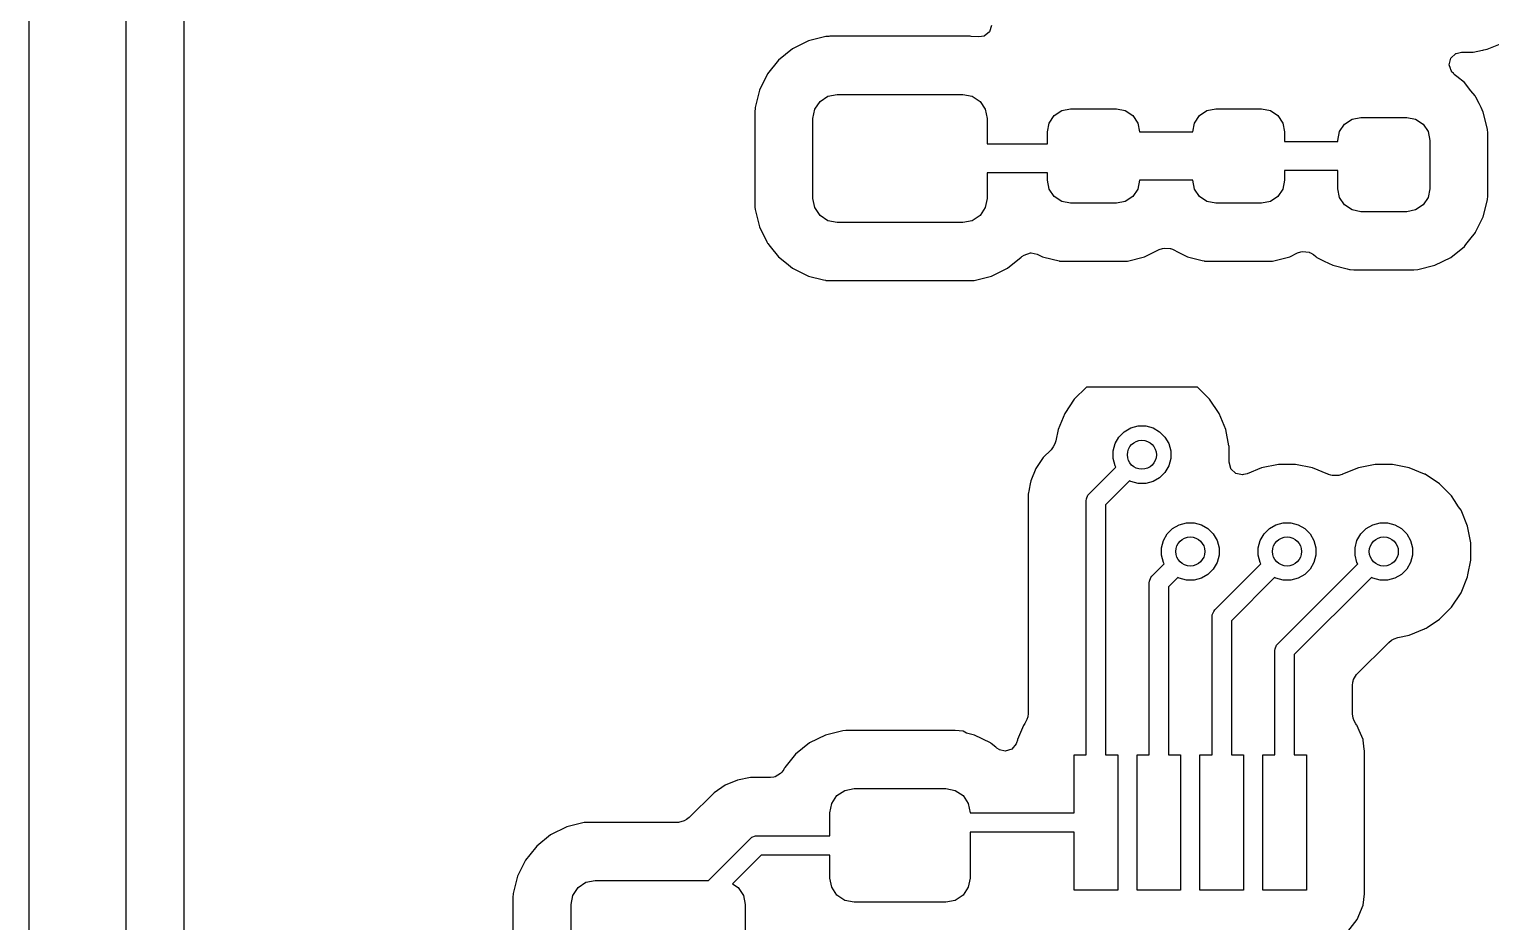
# Model space of a CAD drawing. Header units: inches. Extents: x 1.32 to 5.22, y -7.01 to -1.14.
# Drawn here: x 1.319 to 1.914, y -5.033 to -4.669 of the extents above; entities that cross this region are included whole.
import ezdxf

# ---------------------------------------------------------------- set-up
doc = ezdxf.new("R2010")
doc.units = ezdxf.units.IN
doc.header["$MEASUREMENT"] = 0
doc.layers.add('B.Cu', color=153, linetype='CONTINUOUS', true_color=0x4d7fc4)

msp = doc.modelspace()

# ---------------------------------------------------------------- linework, layer by layer
at = {"layer": 'B.Cu', "linetype": 'CONTINUOUS'}
for p, q in [((1.3189, -5.88583), (1.3189, -4.39114)), ((1.35827, -4.3993), (1.35827, -5.87767)), ((1.38191, -5.02268), (1.38191, -4.46156)), ((1.71051, -4.6678), (1.70963, -4.6704)), ((1.63601, -4.6741), (1.6295, -4.67733)), ((1.63602, -4.67409), (1.63601, -4.6741)), ((1.64309, -4.67234), (1.63602, -4.67409)), ((1.63602, -4.67409), (1.63602, -4.67409)), ((1.64426, -4.67226), (1.64309, -4.67234)), ((1.64473, -4.67222), (1.64426, -4.67226)), ((1.64426, -4.67226), (1.64426, -4.67226)), ((1.70173, -4.67222), (1.64473, -4.67222)), ((1.70214, -4.67225), (1.70173, -4.67222)), ((1.70173, -4.67222), (1.70173, -4.67222)), ((1.7053, -4.67247), (1.70214, -4.67225)), ((1.70214, -4.67225), (1.70214, -4.67225)), ((1.70747, -4.67212), (1.7053, -4.67247)), ((1.70963, -4.6704), (1.70747, -4.67212)), ((1.6295, -4.67733), (1.62382, -4.68189)), ((1.89738, -4.68113), (1.89939, -4.67925)), ((1.89939, -4.67925), (1.89947, -4.67921)), ((1.89947, -4.67921), (1.89954, -4.67918)), ((1.89954, -4.67918), (1.90173, -4.67866)), ((1.90173, -4.67866), (1.90469, -4.67866)), ((1.90469, -4.67866), (1.90645, -4.67866)), ((1.90645, -4.67866), (1.91029, -4.6779)), ((1.91029, -4.6779), (1.91044, -4.67787)), ((1.91044, -4.67787), (1.91078, -4.6778)), ((1.91044, -4.67787), (1.91044, -4.67787)), ((1.91078, -4.6778), (1.91216, -4.67753)), ((1.91216, -4.67753), (1.91754, -4.6753)), ((1.62382, -4.68189), (1.61926, -4.68757)), ((1.62382, -4.68189), (1.62382, -4.68189)), ((1.8967, -4.6838), (1.89738, -4.68113)), ((1.89719, -4.68527), (1.8967, -4.6838)), ((1.8972, -4.68553), (1.89719, -4.68527)), ((1.89735, -4.68574), (1.8972, -4.68553)), ((1.89757, -4.68641), (1.89735, -4.68574)), ((1.61926, -4.68757), (1.61603, -4.69409)), ((1.61926, -4.68757), (1.61926, -4.68757)), ((1.89783, -4.68677), (1.89757, -4.68641)), ((1.89841, -4.68726), (1.89783, -4.68677)), ((1.89877, -4.68779), (1.89841, -4.68726)), ((1.89977, -4.68858), (1.89877, -4.68779)), ((1.9029, -4.6911), (1.89977, -4.68858)), ((1.90553, -4.69438), (1.9029, -4.6911)), ((1.61602, -4.69409), (1.61426, -4.70116)), ((1.61603, -4.69409), (1.61602, -4.69409)), ((1.64068, -4.69875), (1.64387, -4.69662)), ((1.64387, -4.69662), (1.64764, -4.69587)), ((1.64764, -4.69587), (1.69882, -4.69587)), ((1.69882, -4.69587), (1.70259, -4.69662)), ((1.70259, -4.69662), (1.70578, -4.69875)), ((1.90723, -4.69649), (1.90553, -4.69438)), ((1.90731, -4.69659), (1.90723, -4.69649)), ((1.90743, -4.69674), (1.90731, -4.69659)), ((1.90731, -4.69659), (1.90731, -4.69659)), ((1.90752, -4.69696), (1.90743, -4.69674)), ((1.90884, -4.69961), (1.90752, -4.69696)), ((1.61423, -4.70163), (1.61415, -4.7028)), ((1.61415, -4.7028), (1.61415, -4.7411)), ((1.61426, -4.70123), (1.61423, -4.70163)), ((1.61426, -4.70116), (1.61426, -4.70123)), ((1.6378, -4.70571), (1.63854, -4.70194)), ((1.63854, -4.70194), (1.64068, -4.69875)), ((1.70578, -4.69875), (1.70791, -4.70194)), ((1.70791, -4.70194), (1.70866, -4.70571)), ((1.73601, -4.70451), (1.73904, -4.70248)), ((1.73904, -4.70248), (1.74262, -4.70177)), ((1.74262, -4.70177), (1.76132, -4.70177)), ((1.76132, -4.70177), (1.7649, -4.70248)), ((1.7649, -4.70248), (1.76793, -4.70451)), ((1.79506, -4.70451), (1.79809, -4.70248)), ((1.79809, -4.70248), (1.80167, -4.70177)), ((1.80167, -4.70177), (1.82037, -4.70177)), ((1.82037, -4.70177), (1.82395, -4.70248)), ((1.82395, -4.70248), (1.82699, -4.70451)), ((1.90964, -4.70123), (1.90884, -4.69961)), ((1.91058, -4.70312), (1.90964, -4.70123)), ((1.91231, -4.71009), (1.91058, -4.70312)), ((1.6378, -4.73819), (1.6378, -4.70571)), ((1.70866, -4.70571), (1.70866, -4.71604)), ((1.73327, -4.71112), (1.73398, -4.70754)), ((1.73398, -4.70754), (1.73601, -4.70451)), ((1.76793, -4.70451), (1.76996, -4.70754)), ((1.76996, -4.70754), (1.77067, -4.71112)), ((1.79232, -4.71112), (1.79303, -4.70754)), ((1.79303, -4.70754), (1.79506, -4.70451)), ((1.82699, -4.70451), (1.82901, -4.70754)), ((1.82901, -4.70754), (1.82972, -4.71112)), ((1.85209, -4.71099), (1.85412, -4.70796)), ((1.85412, -4.70796), (1.85715, -4.70593)), ((1.85715, -4.70593), (1.86073, -4.70522)), ((1.86073, -4.70522), (1.87943, -4.70522)), ((1.87943, -4.70522), (1.88301, -4.70593)), ((1.88301, -4.70593), (1.88604, -4.70796)), ((1.88604, -4.70796), (1.88807, -4.71099)), ((1.91242, -4.7117), (1.91231, -4.71009)), ((1.70866, -4.71604), (1.73327, -4.71604)), ((1.73327, -4.71604), (1.73327, -4.71112)), ((1.77067, -4.71112), (1.79232, -4.71112)), ((1.82972, -4.71112), (1.82972, -4.71506)), ((1.82972, -4.71506), (1.85138, -4.71506)), ((1.85138, -4.71457), (1.85209, -4.71099)), ((1.85138, -4.71506), (1.85138, -4.71457)), ((1.88807, -4.71099), (1.88878, -4.71457)), ((1.88878, -4.71457), (1.88878, -4.73425)), ((1.91242, -4.73712), (1.91242, -4.7117)), ((1.73327, -4.72785), (1.70866, -4.72785)), ((1.70866, -4.72785), (1.70866, -4.73819)), ((1.73327, -4.73081), (1.73327, -4.72785)), ((1.85138, -4.72687), (1.82972, -4.72687)), ((1.82972, -4.72687), (1.82972, -4.73081)), ((1.85138, -4.73425), (1.85138, -4.72687)), ((1.73398, -4.73439), (1.73327, -4.73081)), ((1.77067, -4.73081), (1.76996, -4.73439)), ((1.79232, -4.73081), (1.77067, -4.73081)), ((1.79303, -4.73439), (1.79232, -4.73081)), ((1.82972, -4.73081), (1.82901, -4.73439)), ((1.63854, -4.74196), (1.6378, -4.73819)), ((1.70866, -4.73819), (1.70791, -4.74196)), ((1.73601, -4.73742), (1.73398, -4.73439)), ((1.73904, -4.73945), (1.73601, -4.73742)), ((1.74262, -4.74016), (1.73904, -4.73945)), ((1.7649, -4.73945), (1.76132, -4.74016)), ((1.76793, -4.73742), (1.7649, -4.73945)), ((1.76996, -4.73439), (1.76793, -4.73742)), ((1.79506, -4.73742), (1.79303, -4.73439)), ((1.79809, -4.73945), (1.79506, -4.73742)), ((1.80167, -4.74016), (1.79809, -4.73945)), ((1.82395, -4.73945), (1.82037, -4.74016)), ((1.82699, -4.73742), (1.82395, -4.73945)), ((1.82901, -4.73439), (1.82699, -4.73742)), ((1.85209, -4.73783), (1.85138, -4.73425)), ((1.85412, -4.74086), (1.85209, -4.73783)), ((1.88807, -4.73783), (1.88604, -4.74086)), ((1.88878, -4.73425), (1.88807, -4.73783)), ((1.91058, -4.7457), (1.91231, -4.73873)), ((1.91231, -4.73873), (1.91242, -4.73712)), ((1.61415, -4.7411), (1.6142, -4.7418)), ((1.6142, -4.7418), (1.61426, -4.74274)), ((1.61426, -4.74274), (1.61602, -4.7498)), ((1.64068, -4.74515), (1.63854, -4.74196)), ((1.64387, -4.74728), (1.64068, -4.74515)), ((1.70578, -4.74515), (1.70259, -4.74728)), ((1.70791, -4.74196), (1.70578, -4.74515)), ((1.76132, -4.74016), (1.74262, -4.74016)), ((1.82037, -4.74016), (1.80167, -4.74016)), ((1.85715, -4.74289), (1.85412, -4.74086)), ((1.86073, -4.7436), (1.85715, -4.74289)), ((1.87943, -4.7436), (1.86073, -4.7436)), ((1.88301, -4.74289), (1.87943, -4.7436)), ((1.88604, -4.74086), (1.88301, -4.74289)), ((1.90746, -4.75198), (1.91058, -4.7457)), ((1.61602, -4.7498), (1.61602, -4.7498)), ((1.61602, -4.7498), (1.61906, -4.75593)), ((1.64764, -4.74803), (1.64387, -4.74728)), ((1.69882, -4.74803), (1.64764, -4.74803)), ((1.70259, -4.74728), (1.69882, -4.74803)), ((1.61906, -4.75593), (1.61927, -4.75635)), ((1.61927, -4.75635), (1.61934, -4.75644)), ((1.61934, -4.75644), (1.61934, -4.75644)), ((1.61934, -4.75644), (1.61942, -4.75653)), ((1.61942, -4.75653), (1.62038, -4.75772)), ((1.9029, -4.75772), (1.90352, -4.75695)), ((1.90352, -4.75695), (1.90509, -4.75499)), ((1.90509, -4.75499), (1.90739, -4.75213)), ((1.90739, -4.75213), (1.90746, -4.75198)), ((1.90739, -4.75213), (1.90739, -4.75213)), ((1.90739, -4.75213), (1.90739, -4.75213)), ((1.90739, -4.75213), (1.90739, -4.75213)), ((1.62038, -4.75772), (1.62038, -4.75772)), ((1.62038, -4.75772), (1.62378, -4.76196)), ((1.62378, -4.76196), (1.62382, -4.76201)), ((1.62382, -4.76201), (1.62705, -4.7646)), ((1.71696, -4.76657), (1.72252, -4.7621)), ((1.72252, -4.7621), (1.72279, -4.7619)), ((1.72279, -4.7619), (1.72286, -4.76185)), ((1.72286, -4.76185), (1.72372, -4.76125)), ((1.72286, -4.76185), (1.72286, -4.76185)), ((1.72372, -4.76125), (1.72633, -4.76038)), ((1.72633, -4.76038), (1.72657, -4.76037)), ((1.72657, -4.76037), (1.72663, -4.76037)), ((1.72663, -4.76037), (1.72898, -4.76087)), ((1.72898, -4.76087), (1.73117, -4.76196)), ((1.73117, -4.76196), (1.73513, -4.76294)), ((1.73513, -4.76294), (1.73795, -4.76364)), ((1.7658, -4.76369), (1.77276, -4.76196)), ((1.77276, -4.76196), (1.7787, -4.75901)), ((1.7787, -4.75901), (1.78002, -4.75858)), ((1.78002, -4.75858), (1.78091, -4.75842)), ((1.78091, -4.75842), (1.78313, -4.75855)), ((1.78313, -4.75855), (1.78319, -4.75856)), ((1.78319, -4.75856), (1.78326, -4.75858)), ((1.78326, -4.75858), (1.78405, -4.75889)), ((1.78405, -4.75889), (1.78669, -4.7602)), ((1.78669, -4.7602), (1.79023, -4.76196)), ((1.79023, -4.76196), (1.79618, -4.76344)), ((1.79618, -4.76344), (1.79701, -4.76364)), ((1.82485, -4.76369), (1.83182, -4.76196)), ((1.83182, -4.76196), (1.83502, -4.76037)), ((1.83502, -4.76037), (1.83634, -4.75994)), ((1.83634, -4.75994), (1.83695, -4.75983)), ((1.83695, -4.75983), (1.83968, -4.76013)), ((1.83968, -4.76013), (1.83986, -4.7602)), ((1.83986, -4.7602), (1.84024, -4.76036)), ((1.84024, -4.76036), (1.84142, -4.76106)), ((1.84142, -4.76106), (1.84236, -4.76182)), ((1.84236, -4.76182), (1.84286, -4.76221)), ((1.84286, -4.76221), (1.84585, -4.7637)), ((1.89087, -4.7654), (1.8973, -4.76221)), ((1.8973, -4.76221), (1.9029, -4.75772)), ((1.62705, -4.7646), (1.6295, -4.76657)), ((1.6295, -4.76657), (1.63602, -4.7698)), ((1.71043, -4.7698), (1.71696, -4.76657)), ((1.73795, -4.76364), (1.73807, -4.76368)), ((1.73807, -4.76368), (1.73814, -4.76369)), ((1.73814, -4.76369), (1.73817, -4.7637)), ((1.73817, -4.7637), (1.7383, -4.7637)), ((1.7383, -4.7637), (1.73975, -4.7638)), ((1.73975, -4.7638), (1.76419, -4.7638)), ((1.76419, -4.7638), (1.7658, -4.76369)), ((1.79701, -4.76364), (1.79712, -4.76368)), ((1.79712, -4.76368), (1.7972, -4.76369)), ((1.7972, -4.76369), (1.79723, -4.7637)), ((1.79723, -4.7637), (1.79736, -4.7637)), ((1.79736, -4.7637), (1.7988, -4.7638)), ((1.7988, -4.7638), (1.82324, -4.7638)), ((1.82324, -4.7638), (1.82485, -4.76369)), ((1.84585, -4.7637), (1.84928, -4.7654)), ((1.84928, -4.7654), (1.85523, -4.76688)), ((1.85523, -4.76688), (1.85606, -4.76709)), ((1.85606, -4.76709), (1.85618, -4.76712)), ((1.85618, -4.76712), (1.85625, -4.76714)), ((1.85625, -4.76714), (1.85628, -4.76714)), ((1.85628, -4.76714), (1.85641, -4.76715)), ((1.85641, -4.76715), (1.85786, -4.76724)), ((1.85786, -4.76724), (1.8823, -4.76724)), ((1.8823, -4.76724), (1.88391, -4.76713)), ((1.88391, -4.76713), (1.89087, -4.7654)), ((1.63602, -4.7698), (1.64207, -4.77131)), ((1.64207, -4.77131), (1.64291, -4.77152)), ((1.64291, -4.77152), (1.64302, -4.77155)), ((1.64302, -4.77155), (1.6431, -4.77157)), ((1.6431, -4.77157), (1.64312, -4.77157)), ((1.64312, -4.77157), (1.64325, -4.77157)), ((1.64325, -4.77157), (1.64473, -4.77167)), ((1.64473, -4.77167), (1.64473, -4.77167)), ((1.64473, -4.77167), (1.70173, -4.77167)), ((1.70173, -4.77167), (1.70337, -4.77156)), ((1.70173, -4.77167), (1.70173, -4.77167)), ((1.70337, -4.77156), (1.71043, -4.7698)), ((1.74905, -4.81498), (1.74412, -4.81992)), ((1.74909, -4.81496), (1.74905, -4.81498)), ((1.74905, -4.81498), (1.74905, -4.81498)), ((1.74905, -4.81498), (1.74905, -4.81498)), ((1.79422, -4.81496), (1.74909, -4.81496)), ((1.79425, -4.81498), (1.79422, -4.81496)), ((1.79919, -4.81992), (1.79425, -4.81498)), ((1.79425, -4.81498), (1.79425, -4.81498)), ((1.79425, -4.81498), (1.79425, -4.81498)), ((1.74412, -4.81992), (1.74024, -4.82573)), ((1.74412, -4.81992), (1.74412, -4.81992)), ((1.74412, -4.81992), (1.74412, -4.81992)), ((1.80307, -4.82573), (1.79919, -4.81992)), ((1.79919, -4.81992), (1.79919, -4.81992)), ((1.79919, -4.81992), (1.79919, -4.81992)), ((1.74024, -4.82573), (1.73756, -4.83218)), ((1.74024, -4.82573), (1.74024, -4.82573)), ((1.80509, -4.8306), (1.80307, -4.82573)), ((1.80307, -4.82573), (1.80307, -4.82573)), ((1.80307, -4.82573), (1.80307, -4.82573)), ((1.80307, -4.82573), (1.80307, -4.82573)), ((1.73756, -4.83218), (1.73664, -4.83681)), ((1.73756, -4.83218), (1.73756, -4.83218)), ((1.73756, -4.83218), (1.73756, -4.83218)), ((1.76228, -4.83533), (1.76446, -4.83315)), ((1.76446, -4.83315), (1.76713, -4.83161)), ((1.76713, -4.83161), (1.77011, -4.83081)), ((1.77011, -4.83081), (1.7732, -4.83081)), ((1.7732, -4.83081), (1.77617, -4.83161)), ((1.77617, -4.83161), (1.77884, -4.83315)), ((1.77884, -4.83315), (1.78102, -4.83533)), ((1.80574, -4.83218), (1.80509, -4.8306)), ((1.80709, -4.83894), (1.80574, -4.83218)), ((1.80574, -4.83218), (1.80574, -4.83218)), ((1.7347, -4.84047), (1.73153, -4.84364)), ((1.73557, -4.83928), (1.7347, -4.84047)), ((1.73618, -4.83813), (1.73557, -4.83928)), ((1.73664, -4.83681), (1.73618, -4.83813)), ((1.75994, -4.84098), (1.76074, -4.838)), ((1.76074, -4.838), (1.76228, -4.83533)), ((1.78102, -4.83533), (1.78257, -4.838)), ((1.78257, -4.838), (1.78336, -4.84098)), ((1.80711, -4.83902), (1.80709, -4.83894)), ((1.80711, -4.8456), (1.80711, -4.83902)), ((1.73153, -4.84364), (1.72851, -4.84816)), ((1.73153, -4.84364), (1.73153, -4.84364)), ((1.75994, -4.84406), (1.75994, -4.84098)), ((1.76074, -4.84704), (1.75994, -4.84406)), ((1.78336, -4.84406), (1.78257, -4.84704)), ((1.78336, -4.84098), (1.78336, -4.84406)), ((1.80779, -4.84809), (1.80711, -4.8456)), ((1.82722, -4.84644), (1.82037, -4.8478)), ((1.8342, -4.84644), (1.82722, -4.84644)), ((1.82722, -4.84644), (1.82722, -4.84644)), ((1.82722, -4.84644), (1.82722, -4.84644)), ((1.84105, -4.8478), (1.8342, -4.84644)), ((1.8342, -4.84644), (1.8342, -4.84644)), ((1.8342, -4.84644), (1.8342, -4.84644)), ((1.86659, -4.84644), (1.85974, -4.8478)), ((1.87357, -4.84644), (1.86659, -4.84644)), ((1.86659, -4.84644), (1.86659, -4.84644)), ((1.86659, -4.84644), (1.86659, -4.84644)), ((1.88042, -4.8478), (1.87357, -4.84644)), ((1.87357, -4.84644), (1.87357, -4.84644)), ((1.87357, -4.84644), (1.87357, -4.84644)), ((1.72851, -4.84816), (1.72643, -4.85318)), ((1.72851, -4.84816), (1.72851, -4.84816)), ((1.75017, -4.85844), (1.76104, -4.84756)), ((1.76104, -4.84756), (1.76074, -4.84704)), ((1.77884, -4.85189), (1.77617, -4.85343)), ((1.78102, -4.84971), (1.77884, -4.85189)), ((1.78257, -4.84704), (1.78102, -4.84971)), ((1.80789, -4.84827), (1.80779, -4.84809)), ((1.8079, -4.84827), (1.80789, -4.84827)), ((1.80991, -4.85014), (1.8079, -4.84827)), ((1.81262, -4.85063), (1.80991, -4.85014)), ((1.81294, -4.8506), (1.81262, -4.85063)), ((1.81316, -4.85057), (1.81294, -4.8506)), ((1.8145, -4.85023), (1.81316, -4.85057)), ((1.82037, -4.8478), (1.8145, -4.85023)), ((1.82037, -4.8478), (1.82037, -4.8478)), ((1.82037, -4.8478), (1.82037, -4.8478)), ((1.84731, -4.85039), (1.84105, -4.8478)), ((1.84105, -4.8478), (1.84105, -4.8478)), ((1.84105, -4.8478), (1.84105, -4.8478)), ((1.8475, -4.85047), (1.84731, -4.85039)), ((1.84761, -4.85052), (1.8475, -4.85047)), ((1.8475, -4.85047), (1.8475, -4.85047)), ((1.84762, -4.85052), (1.84761, -4.85052)), ((1.84851, -4.85087), (1.84762, -4.85052)), ((1.8491, -4.85103), (1.84851, -4.85087)), ((1.85185, -4.85099), (1.8491, -4.85103)), ((1.85256, -4.85076), (1.85185, -4.85099)), ((1.8532, -4.85051), (1.85256, -4.85076)), ((1.85329, -4.85047), (1.8532, -4.85051)), ((1.85974, -4.8478), (1.85329, -4.85047)), ((1.85974, -4.8478), (1.85974, -4.8478)), ((1.85974, -4.8478), (1.85974, -4.8478)), ((1.88668, -4.85039), (1.88042, -4.8478)), ((1.88042, -4.8478), (1.88042, -4.8478)), ((1.88042, -4.8478), (1.88042, -4.8478)), ((1.88687, -4.85047), (1.88668, -4.85039)), ((1.89268, -4.85435), (1.88687, -4.85047)), ((1.88687, -4.85047), (1.88687, -4.85047)), ((1.88687, -4.85047), (1.88687, -4.85047)), ((1.88687, -4.85047), (1.88687, -4.85047)), ((1.72574, -4.85668), (1.72537, -4.8585)), ((1.72537, -4.8585), (1.72537, -4.94777)), ((1.72577, -4.85652), (1.72574, -4.85668)), ((1.72574, -4.85668), (1.72574, -4.85668)), ((1.7262, -4.85435), (1.72577, -4.85652)), ((1.72643, -4.85318), (1.7262, -4.85435)), ((1.72643, -4.85318), (1.72643, -4.85318)), ((1.74968, -4.85903), (1.75017, -4.85844)), ((1.76661, -4.85313), (1.75689, -4.86285)), ((1.76713, -4.85343), (1.76661, -4.85313)), ((1.77011, -4.85423), (1.76713, -4.85343)), ((1.7732, -4.85423), (1.77011, -4.85423)), ((1.77617, -4.85343), (1.7732, -4.85423)), ((1.89762, -4.85929), (1.89268, -4.85435)), ((1.89268, -4.85435), (1.89268, -4.85435)), ((1.89268, -4.85435), (1.89268, -4.85435)), ((1.74902, -4.86122), (1.74909, -4.86045)), ((1.74902, -4.96457), (1.74902, -4.86122)), ((1.74909, -4.86045), (1.74968, -4.85903)), ((1.75689, -4.86285), (1.75689, -4.96457)), ((1.89888, -4.86117), (1.89762, -4.85929)), ((1.89762, -4.85929), (1.89762, -4.85929)), ((1.89762, -4.85929), (1.89762, -4.85929)), ((1.90053, -4.86365), (1.89888, -4.86117)), ((1.9015, -4.8651), (1.90053, -4.86365)), ((1.90053, -4.86365), (1.90053, -4.86365)), ((1.78682, -4.87098), (1.7898, -4.87018)), ((1.7898, -4.87018), (1.79288, -4.87018)), ((1.79288, -4.87018), (1.79586, -4.87098)), ((1.82619, -4.87098), (1.82917, -4.87018)), ((1.82917, -4.87018), (1.83225, -4.87018)), ((1.83225, -4.87018), (1.83523, -4.87098)), ((1.86556, -4.87098), (1.86854, -4.87018)), ((1.86854, -4.87018), (1.87162, -4.87018)), ((1.87162, -4.87018), (1.8746, -4.87098)), ((1.90417, -4.87155), (1.9015, -4.8651)), ((1.9015, -4.8651), (1.9015, -4.8651)), ((1.78043, -4.87737), (1.78197, -4.8747)), ((1.78197, -4.8747), (1.78415, -4.87252)), ((1.78415, -4.87252), (1.78682, -4.87098)), ((1.79586, -4.87098), (1.79853, -4.87252)), ((1.79853, -4.87252), (1.80071, -4.8747)), ((1.80071, -4.8747), (1.80225, -4.87737)), ((1.8198, -4.87737), (1.82134, -4.8747)), ((1.82134, -4.8747), (1.82352, -4.87252)), ((1.82352, -4.87252), (1.82619, -4.87098)), ((1.83523, -4.87098), (1.8379, -4.87252)), ((1.8379, -4.87252), (1.84008, -4.8747)), ((1.84008, -4.8747), (1.84162, -4.87737)), ((1.85917, -4.87737), (1.86071, -4.8747)), ((1.86071, -4.8747), (1.86289, -4.87252)), ((1.86289, -4.87252), (1.86556, -4.87098)), ((1.8746, -4.87098), (1.87727, -4.87252)), ((1.87727, -4.87252), (1.87945, -4.8747)), ((1.87945, -4.8747), (1.88099, -4.87737)), ((1.90551, -4.87831), (1.90417, -4.87155)), ((1.90417, -4.87155), (1.90417, -4.87155)), ((1.77963, -4.88035), (1.78043, -4.87737)), ((1.77963, -4.88343), (1.77963, -4.88035)), ((1.80225, -4.87737), (1.80305, -4.88035)), ((1.80305, -4.88035), (1.80305, -4.88343)), ((1.819, -4.88035), (1.8198, -4.87737)), ((1.819, -4.88343), (1.819, -4.88035)), ((1.84162, -4.87737), (1.84242, -4.88035)), ((1.84242, -4.88035), (1.84242, -4.88343)), ((1.85837, -4.88035), (1.85917, -4.87737)), ((1.85837, -4.88343), (1.85837, -4.88035)), ((1.88099, -4.87737), (1.88179, -4.88035)), ((1.88179, -4.88035), (1.88179, -4.88343)), ((1.90553, -4.87839), (1.90551, -4.87831)), ((1.90553, -4.88539), (1.90553, -4.87839)), ((1.77576, -4.8919), (1.78073, -4.88693)), ((1.78043, -4.88641), (1.77963, -4.88343)), ((1.78073, -4.88693), (1.78043, -4.88641)), ((1.80225, -4.88641), (1.80071, -4.88908)), ((1.80135, -4.90568), (1.8201, -4.88693)), ((1.80305, -4.88343), (1.80225, -4.88641)), ((1.8198, -4.88641), (1.819, -4.88343)), ((1.8201, -4.88693), (1.8198, -4.88641)), ((1.82694, -4.91946), (1.85947, -4.88693)), ((1.84162, -4.88641), (1.84008, -4.88908)), ((1.84242, -4.88343), (1.84162, -4.88641)), ((1.85917, -4.88641), (1.85837, -4.88343)), ((1.85947, -4.88693), (1.85917, -4.88641)), ((1.88099, -4.88641), (1.87945, -4.88908)), ((1.88179, -4.88343), (1.88099, -4.88641)), ((1.90434, -4.89136), (1.90551, -4.88547)), ((1.90551, -4.88547), (1.90553, -4.88539)), ((1.77461, -4.89469), (1.77468, -4.89392)), ((1.77468, -4.89392), (1.77527, -4.8925)), ((1.77527, -4.8925), (1.77576, -4.8919)), ((1.7863, -4.8925), (1.78248, -4.89632)), ((1.78682, -4.8928), (1.7863, -4.8925)), ((1.7898, -4.8936), (1.78682, -4.8928)), ((1.79288, -4.8936), (1.7898, -4.8936)), ((1.79586, -4.8928), (1.79288, -4.8936)), ((1.79853, -4.89126), (1.79586, -4.8928)), ((1.80071, -4.88908), (1.79853, -4.89126)), ((1.82567, -4.8925), (1.80807, -4.9101)), ((1.82619, -4.8928), (1.82567, -4.8925)), ((1.82917, -4.8936), (1.82619, -4.8928)), ((1.83225, -4.8936), (1.82917, -4.8936)), ((1.83523, -4.8928), (1.83225, -4.8936)), ((1.86504, -4.8925), (1.83366, -4.92387)), ((1.8379, -4.89126), (1.83523, -4.8928)), ((1.84008, -4.88908), (1.8379, -4.89126)), ((1.86556, -4.8928), (1.86504, -4.8925)), ((1.86854, -4.8936), (1.86556, -4.8928)), ((1.87162, -4.8936), (1.86854, -4.8936)), ((1.8746, -4.8928), (1.87162, -4.8936)), ((1.87727, -4.89126), (1.8746, -4.8928)), ((1.87945, -4.88908), (1.87727, -4.89126)), ((1.9015, -4.89868), (1.90417, -4.89223)), ((1.90417, -4.89223), (1.90434, -4.89136)), ((1.77461, -4.96457), (1.77461, -4.89469)), ((1.78248, -4.89632), (1.78248, -4.96457)), ((1.89762, -4.90449), (1.9015, -4.89868)), ((1.80027, -4.9077), (1.80086, -4.90628)), ((1.80086, -4.90628), (1.80135, -4.90568)), ((1.89268, -4.90943), (1.89762, -4.90449)), ((1.8002, -4.90846), (1.80027, -4.9077)), ((1.8002, -4.96457), (1.8002, -4.90846)), ((1.80807, -4.9101), (1.80807, -4.96457)), ((1.88768, -4.91277), (1.89268, -4.90943)), ((1.8721, -4.91887), (1.87321, -4.91804)), ((1.87321, -4.91804), (1.87436, -4.91741)), ((1.87436, -4.91741), (1.87574, -4.91691)), ((1.87574, -4.91691), (1.88042, -4.91598)), ((1.88042, -4.91598), (1.88661, -4.91341)), ((1.88661, -4.91341), (1.88672, -4.91338)), ((1.88672, -4.91338), (1.88678, -4.91335)), ((1.88678, -4.91335), (1.88696, -4.91327)), ((1.88696, -4.91327), (1.88733, -4.91312)), ((1.88733, -4.91312), (1.88768, -4.91277)), ((1.82579, -4.92224), (1.82586, -4.92148)), ((1.82579, -4.96457), (1.82579, -4.92224)), ((1.82586, -4.92148), (1.82645, -4.92006)), ((1.82645, -4.92006), (1.82694, -4.91946)), ((1.83366, -4.92387), (1.83366, -4.96457)), ((1.85902, -4.93195), (1.8721, -4.91887)), ((1.8573, -4.93639), (1.8575, -4.93502)), ((1.8575, -4.93502), (1.85762, -4.93462)), ((1.85762, -4.93462), (1.85779, -4.93402)), ((1.85779, -4.93402), (1.85902, -4.93195)), ((1.8573, -4.94792), (1.8573, -4.93639)), ((1.72537, -4.94777), (1.72518, -4.94914)), ((1.85763, -4.94968), (1.8573, -4.94792)), ((1.72344, -4.95264), (1.72106, -4.9584)), ((1.72403, -4.95188), (1.72344, -4.95264)), ((1.72484, -4.95028), (1.72403, -4.95188)), ((1.72518, -4.94914), (1.72484, -4.95028)), ((1.85806, -4.95079), (1.85763, -4.94968)), ((1.85874, -4.952), (1.85806, -4.95079)), ((1.85904, -4.95239), (1.85874, -4.952)), ((1.85914, -4.95251), (1.85904, -4.95239)), ((1.85924, -4.95264), (1.85914, -4.95251)), ((1.85914, -4.95251), (1.85914, -4.95251)), ((1.85929, -4.95279), (1.85924, -4.95264)), ((1.8601, -4.95473), (1.85929, -4.95279)), ((1.63639, -4.95981), (1.63071, -4.96437)), ((1.6429, -4.95658), (1.63639, -4.95981)), ((1.64291, -4.95657), (1.6429, -4.95658)), ((1.64998, -4.95482), (1.64291, -4.95657)), ((1.64291, -4.95657), (1.64291, -4.95657)), ((1.65115, -4.95474), (1.64998, -4.95482)), ((1.65162, -4.9547), (1.65115, -4.95474)), ((1.65115, -4.95474), (1.65115, -4.95474)), ((1.69484, -4.9547), (1.65162, -4.9547)), ((1.69525, -4.95473), (1.69484, -4.9547)), ((1.69484, -4.9547), (1.69484, -4.9547)), ((1.69562, -4.95476), (1.69525, -4.95473)), ((1.69525, -4.95473), (1.69525, -4.95473)), ((1.69897, -4.95498), (1.69562, -4.95476)), ((1.70031, -4.95577), (1.69897, -4.95498)), ((1.70354, -4.95657), (1.70031, -4.95577)), ((1.70355, -4.95657), (1.70354, -4.95657)), ((1.71007, -4.95981), (1.70355, -4.95657)), ((1.71009, -4.95982), (1.71007, -4.95981)), ((1.71018, -4.95989), (1.71009, -4.95982)), ((1.71027, -4.95997), (1.71018, -4.95989)), ((1.71018, -4.95989), (1.71018, -4.95989)), ((1.72067, -4.95973), (1.72047, -4.9602)), ((1.721, -4.95871), (1.72067, -4.95973)), ((1.72106, -4.9584), (1.721, -4.95871)), ((1.86162, -4.9584), (1.8601, -4.95473)), ((1.86163, -4.95847), (1.86162, -4.9584)), ((1.86163, -4.95848), (1.86163, -4.95847)), ((1.86165, -4.95855), (1.86163, -4.95848)), ((1.86166, -4.95871), (1.86165, -4.95855)), ((1.86165, -4.95855), (1.86165, -4.95855)), ((1.86213, -4.9623), (1.86166, -4.95871)), ((1.63071, -4.96437), (1.62631, -4.96984)), ((1.71226, -4.96157), (1.71027, -4.95997)), ((1.71269, -4.96192), (1.71226, -4.96157)), ((1.71226, -4.96157), (1.71226, -4.96157)), ((1.71351, -4.96245), (1.71269, -4.96192)), ((1.71371, -4.96255), (1.71351, -4.96245)), ((1.71374, -4.96257), (1.71371, -4.96255)), ((1.71602, -4.96311), (1.71374, -4.96257)), ((1.71606, -4.96311), (1.71602, -4.96311)), ((1.71869, -4.9623), (1.71606, -4.96311)), ((1.71606, -4.96311), (1.71606, -4.96311)), ((1.72047, -4.9602), (1.71869, -4.9623)), ((1.74409, -4.98819), (1.74409, -4.96457)), ((1.74409, -4.96457), (1.74902, -4.96457)), ((1.75689, -4.96457), (1.76181, -4.96457)), ((1.76181, -4.96457), (1.76181, -5.01969)), ((1.76969, -5.01969), (1.76969, -4.96457)), ((1.76969, -4.96457), (1.77461, -4.96457)), ((1.78248, -4.96457), (1.7874, -4.96457)), ((1.7874, -4.96457), (1.7874, -5.01969)), ((1.79528, -5.01969), (1.79528, -4.96457)), ((1.79528, -4.96457), (1.8002, -4.96457)), ((1.80807, -4.96457), (1.81299, -4.96457)), ((1.81299, -4.96457), (1.81299, -5.01969)), ((1.82087, -5.01969), (1.82087, -4.96457)), ((1.82087, -4.96457), (1.82579, -4.96457)), ((1.83366, -4.96457), (1.83858, -4.96457)), ((1.83858, -4.96457), (1.83858, -5.01969)), ((1.86222, -4.96302), (1.86213, -4.9623)), ((1.86222, -5.02123), (1.86222, -4.96302)), ((1.86222, -4.96302), (1.86222, -4.96302)), ((1.86222, -4.96302), (1.86222, -4.96302)), ((1.62511, -4.9717), (1.62466, -4.97218)), ((1.6259, -4.97056), (1.62511, -4.9717)), ((1.62607, -4.9702), (1.6259, -4.97056)), ((1.62616, -4.97002), (1.62607, -4.9702)), ((1.62631, -4.96984), (1.62616, -4.97002)), ((1.60209, -4.97704), (1.59758, -4.98005)), ((1.60711, -4.97496), (1.60209, -4.97704)), ((1.60209, -4.97704), (1.60209, -4.97704)), ((1.61244, -4.9739), (1.60711, -4.97496)), ((1.60711, -4.97496), (1.60711, -4.97496)), ((1.60711, -4.97496), (1.60711, -4.97496)), ((1.60711, -4.97496), (1.60711, -4.97496)), ((1.60711, -4.97496), (1.60711, -4.97496)), ((1.62055, -4.9739), (1.61244, -4.9739)), ((1.62185, -4.97372), (1.62055, -4.9739)), ((1.62238, -4.97358), (1.62185, -4.97372)), ((1.62466, -4.97218), (1.62238, -4.97358)), ((1.59758, -4.98005), (1.58745, -4.99018)), ((1.59758, -4.98005), (1.59758, -4.98005)), ((1.64543, -4.98442), (1.64757, -4.98123)), ((1.64757, -4.98123), (1.65076, -4.9791)), ((1.65076, -4.9791), (1.65453, -4.97835)), ((1.65453, -4.97835), (1.69193, -4.97835)), ((1.69193, -4.97835), (1.6957, -4.9791)), ((1.6957, -4.9791), (1.69889, -4.98123)), ((1.69889, -4.98123), (1.70102, -4.98442)), ((1.64469, -4.98819), (1.64543, -4.98442)), ((1.64469, -4.99754), (1.64469, -4.98819)), ((1.70102, -4.98442), (1.70177, -4.98819)), ((1.70177, -4.98819), (1.74409, -4.98819)), ((1.53759, -4.99398), (1.53107, -4.99721)), ((1.5376, -4.99397), (1.53759, -4.99398)), ((1.54467, -4.99222), (1.5376, -4.99397)), ((1.5376, -4.99397), (1.5376, -4.99397)), ((1.54583, -4.99214), (1.54467, -4.99222)), ((1.5463, -4.99211), (1.54583, -4.99214)), ((1.54583, -4.99214), (1.54583, -4.99214)), ((1.58309, -4.99211), (1.5463, -4.99211)), ((1.58543, -4.99151), (1.58309, -4.99211)), ((1.58634, -4.99101), (1.58543, -4.99151)), ((1.58745, -4.99018), (1.58634, -4.99101)), ((1.53107, -4.99721), (1.5254, -5.00177)), ((1.59532, -5.01575), (1.61237, -4.99869)), ((1.61237, -4.99869), (1.61297, -4.9982)), ((1.61297, -4.9982), (1.61439, -4.99761)), ((1.61439, -4.99761), (1.61516, -4.99754)), ((1.61516, -4.99754), (1.64469, -4.99754)), ((1.74409, -4.99606), (1.70177, -4.99606)), ((1.70177, -4.99606), (1.70177, -5.01476)), ((1.74409, -5.01969), (1.74409, -4.99606)), ((1.52083, -5.00745), (1.5176, -5.01397)), ((1.52255, -5.00532), (1.52083, -5.00745)), ((1.5254, -5.00177), (1.52255, -5.00532)), ((1.5254, -5.00177), (1.5254, -5.00177)), ((1.61679, -5.00541), (1.60509, -5.01712)), ((1.64469, -5.00541), (1.61679, -5.00541)), ((1.64469, -5.01476), (1.64469, -5.00541)), ((1.5176, -5.01398), (1.51584, -5.02104)), ((1.5176, -5.01397), (1.5176, -5.01398)), ((1.54012, -5.02182), (1.54225, -5.01863)), ((1.54225, -5.01863), (1.54545, -5.0165)), ((1.54545, -5.0165), (1.54921, -5.01575)), ((1.54921, -5.01575), (1.59532, -5.01575)), ((1.60509, -5.01712), (1.60735, -5.01863)), ((1.60735, -5.01863), (1.60949, -5.02182)), ((1.64543, -5.01853), (1.64469, -5.01476)), ((1.64757, -5.02172), (1.64543, -5.01853)), ((1.70102, -5.01853), (1.69889, -5.02172)), ((1.70177, -5.01476), (1.70102, -5.01853)), ((1.38191, -5.528), (1.38191, -5.02268)), ((1.51584, -5.02104), (1.51573, -5.02268)), ((1.51573, -5.02268), (1.51573, -5.06098)), ((1.53937, -5.02559), (1.54012, -5.02182)), ((1.60949, -5.02182), (1.61024, -5.02559)), ((1.65076, -5.02386), (1.64757, -5.02172)), ((1.65453, -5.02461), (1.65076, -5.02386)), ((1.69193, -5.02461), (1.65453, -5.02461)), ((1.6957, -5.02386), (1.69193, -5.02461)), ((1.69889, -5.02172), (1.6957, -5.02386)), ((1.76181, -5.01969), (1.74409, -5.01969)), ((1.7874, -5.01969), (1.76969, -5.01969)), ((1.81299, -5.01969), (1.79528, -5.01969)), ((1.83858, -5.01969), (1.82087, -5.01969)), ((1.86162, -5.02586), (1.86222, -5.02123)), ((1.53937, -5.05807), (1.53937, -5.02559)), ((1.61024, -5.02559), (1.61024, -5.05807)), ((1.85923, -5.03161), (1.86162, -5.02586)), ((1.85544, -5.03655), (1.85923, -5.03161))]:
    msp.add_line(p, q, dxfattribs=at)
at = {"layer": 'B.Cu'}
for centre in [(1.77165, -4.84252), (1.79134, -4.88189), (1.83071, -4.88189), (1.87008, -4.88189)]:
    msp.add_circle(centre, 0.00591, dxfattribs=at)

doc.saveas('drawing.dxf')
